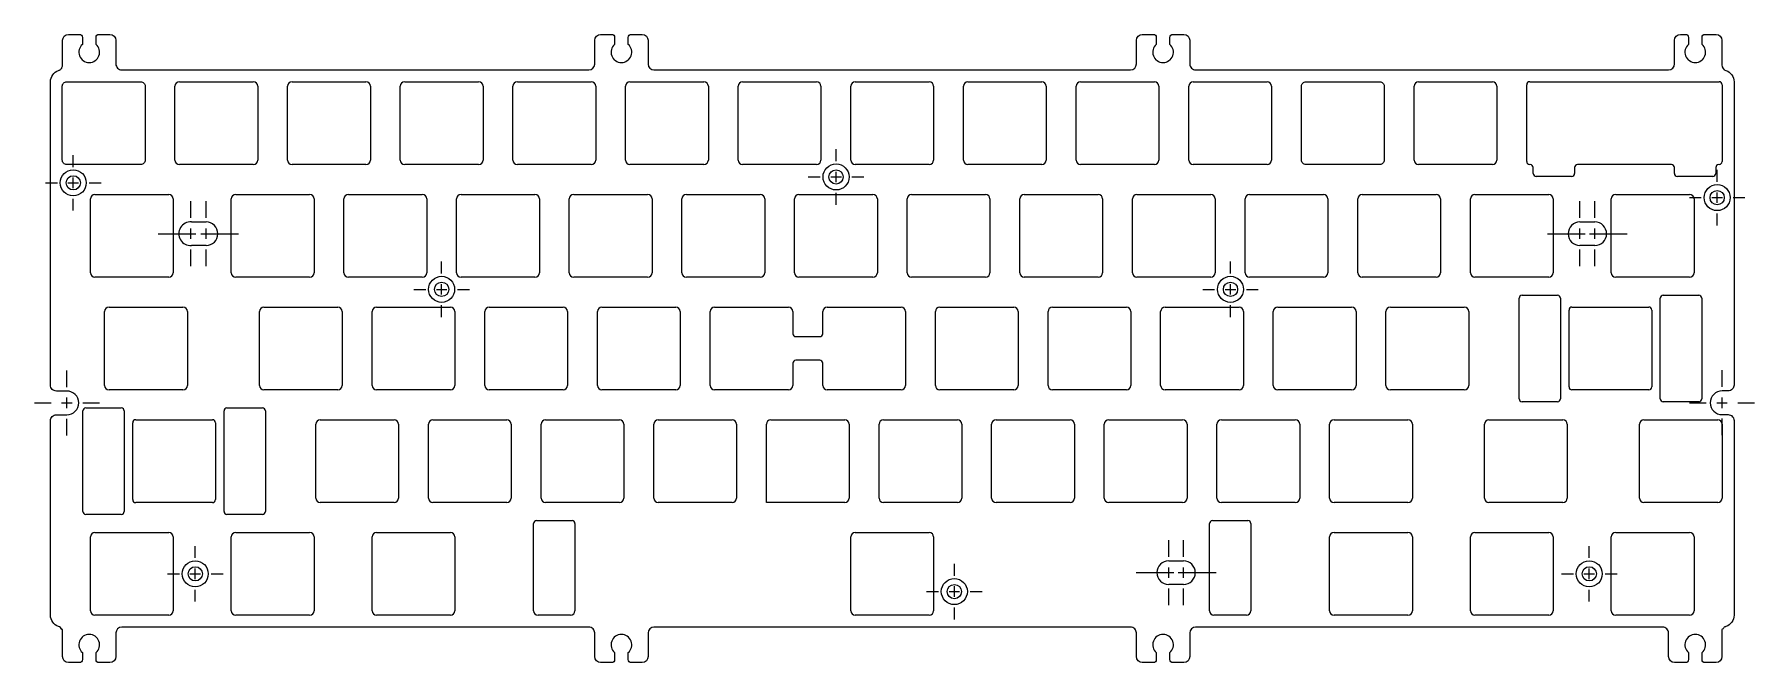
# Model space of a CAD drawing. Header units: millimetres. Extents: x 1085 to 1375, y 152 to 258.
import ezdxf

# ---------------------------------------------------------------- set-up
doc = ezdxf.new("R2010")
doc.units = ezdxf.units.MM
doc.header["$LTSCALE"] = 30.734
doc.linetypes.add('CENTER2', pattern=[28.575, 19.05, -3.175, 3.175, -3.175])
doc.layers.add('Smart Centers', color=7, linetype='CENTER2', lineweight=25)
doc.layers.add('Visible', color=7, linetype='Continuous', lineweight=50)

# ---------------------------------------------------------------- blocks, each defined once
blk = doc.blocks.new('*U1')
at = {"layer": 'Smart Centers', "color": 0, "ltscale": 0.75}
for p, q in [((0, 2.68), (0, 4.7)), ((-4.7, 0), (-2.68, 0)), ((2.68, 0), (4.7, 0)), ((0, -4.7), (0, -2.68))]:
    blk.add_line(p, q, dxfattribs=at)
at = {"layer": 'Smart Centers', "color": 0, "linetype": 'Continuous', "ltscale": 0.75}
for p, q in [((-0.89, 0), (0.89, 0)), ((0, -0.89), (0, 0.89))]:
    blk.add_line(p, q, dxfattribs=at)
blk = doc.blocks.new('*U2')
at = {"layer": 'Smart Centers', "color": 0, "ltscale": 0.75}
for p, q in [((0, 2.68), (0, 4.7)), ((-4.7, 0), (-2.68, 0)), ((2.68, 0), (4.7, 0)), ((0, -4.7), (0, -2.68))]:
    blk.add_line(p, q, dxfattribs=at)
at = {"layer": 'Smart Centers', "color": 0, "linetype": 'Continuous', "ltscale": 0.75}
for p, q in [((-0.89, 0), (0.89, 0)), ((0, -0.89), (0, 0.89))]:
    blk.add_line(p, q, dxfattribs=at)
blk = doc.blocks.new('*U3')
at = {"layer": 'Smart Centers', "color": 0, "ltscale": 0.75}
for p, q in [((0, 2.68), (0, 4.7)), ((-4.7, 0), (-2.68, 0)), ((2.68, 0), (4.7, 0)), ((0, -4.7), (0, -2.68))]:
    blk.add_line(p, q, dxfattribs=at)
at = {"layer": 'Smart Centers', "color": 0, "linetype": 'Continuous', "ltscale": 0.75}
for p, q in [((-0.89, 0), (0.89, 0)), ((0, -0.89), (0, 0.89))]:
    blk.add_line(p, q, dxfattribs=at)
blk = doc.blocks.new('*U4')
at = {"layer": 'Smart Centers', "color": 0, "ltscale": 0.75}
for p, q in [((0, 2.68), (0, 4.7)), ((-4.7, 0), (-2.68, 0)), ((2.68, 0), (4.7, 0)), ((0, -4.7), (0, -2.68))]:
    blk.add_line(p, q, dxfattribs=at)
at = {"layer": 'Smart Centers', "color": 0, "linetype": 'Continuous', "ltscale": 0.75}
for p, q in [((-0.89, 0), (0.89, 0)), ((0, -0.89), (0, 0.89))]:
    blk.add_line(p, q, dxfattribs=at)
blk = doc.blocks.new('*U5')
at = {"layer": 'Smart Centers', "color": 0, "ltscale": 0.75}
for p, q in [((0, 2.68), (0, 4.7)), ((-4.7, 0), (-2.68, 0)), ((2.68, 0), (4.7, 0)), ((0, -4.7), (0, -2.68))]:
    blk.add_line(p, q, dxfattribs=at)
at = {"layer": 'Smart Centers', "color": 0, "linetype": 'Continuous', "ltscale": 0.75}
for p, q in [((-0.89, 0), (0.89, 0)), ((0, -0.89), (0, 0.89))]:
    blk.add_line(p, q, dxfattribs=at)
blk = doc.blocks.new('*U6')
at = {"layer": 'Smart Centers', "color": 0, "ltscale": 0.75}
for p, q in [((0, 2.68), (0, 4.7)), ((-4.7, 0), (-2.68, 0)), ((2.68, 0), (4.7, 0)), ((0, -4.7), (0, -2.68))]:
    blk.add_line(p, q, dxfattribs=at)
at = {"layer": 'Smart Centers', "color": 0, "linetype": 'Continuous', "ltscale": 0.75}
for p, q in [((-0.89, 0), (0.89, 0)), ((0, -0.89), (0, 0.89))]:
    blk.add_line(p, q, dxfattribs=at)
blk = doc.blocks.new('*U7')
at = {"layer": 'Smart Centers', "color": 0, "ltscale": 0.75}
for p, q in [((0, 2.68), (0, 4.7)), ((-4.7, 0), (-2.68, 0)), ((2.68, 0), (4.7, 0)), ((0, -4.7), (0, -2.68))]:
    blk.add_line(p, q, dxfattribs=at)
at = {"layer": 'Smart Centers', "color": 0, "linetype": 'Continuous', "ltscale": 0.75}
for p, q in [((-0.89, 0), (0.89, 0)), ((0, -0.89), (0, 0.89))]:
    blk.add_line(p, q, dxfattribs=at)
blk = doc.blocks.new('*U8')
at = {"layer": 'Smart Centers', "color": 0, "ltscale": 0.75}
for p, q in [((0, 2.68), (0, 4.7)), ((-4.7, 0), (-2.68, 0)), ((2.68, 0), (4.7, 0)), ((0, -4.7), (0, -2.68))]:
    blk.add_line(p, q, dxfattribs=at)
at = {"layer": 'Smart Centers', "color": 0, "linetype": 'Continuous', "ltscale": 0.75}
for p, q in [((-0.89, 0), (0.89, 0)), ((0, -0.89), (0, 0.89))]:
    blk.add_line(p, q, dxfattribs=at)
blk = doc.blocks.new('*U9')
at = {"layer": 'Smart Centers', "color": 0, "ltscale": 0.75}
for p, q in [((0, 2.68), (0, 5.5)), ((-5.5, 0), (-2.68, 0)), ((2.68, 0), (5.5, 0)), ((0, -5.5), (0, -2.68))]:
    blk.add_line(p, q, dxfattribs=at)
at = {"layer": 'Smart Centers', "color": 0, "linetype": 'Continuous', "ltscale": 0.75}
for p, q in [((-0.89, 0), (0.89, 0)), ((0, -0.89), (0, 0.89))]:
    blk.add_line(p, q, dxfattribs=at)
blk = doc.blocks.new('*U10')
at = {"layer": 'Smart Centers', "color": 0, "ltscale": 0.75}
for p, q in [((0, 2.68), (0, 5.5)), ((-5.5, 0), (-2.68, 0)), ((2.68, 0), (5.5, 0)), ((0, -5.5), (0, -2.68))]:
    blk.add_line(p, q, dxfattribs=at)
at = {"layer": 'Smart Centers', "color": 0, "linetype": 'Continuous', "ltscale": 0.75}
for p, q in [((-0.89, 0), (0.89, 0)), ((0, -0.89), (0, 0.89))]:
    blk.add_line(p, q, dxfattribs=at)
blk = doc.blocks.new('*U11')
at = {"layer": 'Smart Centers', "color": 0, "ltscale": 0.75}
for p, q in [((0, 2.68), (0, 5.5)), ((-5.5, 0), (-2.68, 0)), ((2.68, 0), (5.5, 0)), ((0, -5.5), (0, -2.68))]:
    blk.add_line(p, q, dxfattribs=at)
at = {"layer": 'Smart Centers', "color": 0, "linetype": 'Continuous', "ltscale": 0.75}
for p, q in [((-0.89, 0), (0.89, 0)), ((0, -0.89), (0, 0.89))]:
    blk.add_line(p, q, dxfattribs=at)
blk = doc.blocks.new('*U12')
at = {"layer": 'Smart Centers', "color": 0, "ltscale": 0.75}
for p, q in [((0, 2.68), (0, 5.5)), ((-5.5, 0), (-2.68, 0)), ((2.68, 0), (5.5, 0)), ((0, -5.5), (0, -2.68))]:
    blk.add_line(p, q, dxfattribs=at)
at = {"layer": 'Smart Centers', "color": 0, "linetype": 'Continuous', "ltscale": 0.75}
for p, q in [((-0.89, 0), (0.89, 0)), ((0, -0.89), (0, 0.89))]:
    blk.add_line(p, q, dxfattribs=at)
blk = doc.blocks.new('*U13')
at = {"layer": 'Smart Centers', "color": 0, "ltscale": 0.75}
for p, q in [((0, 2.68), (0, 5.5)), ((-5.5, 0), (-2.68, 0)), ((2.68, 0), (5.5, 0)), ((0, -5.5), (0, -2.68))]:
    blk.add_line(p, q, dxfattribs=at)
at = {"layer": 'Smart Centers', "color": 0, "linetype": 'Continuous', "ltscale": 0.75}
for p, q in [((-0.89, 0), (0.89, 0)), ((0, -0.89), (0, 0.89))]:
    blk.add_line(p, q, dxfattribs=at)
blk = doc.blocks.new('*U14')
at = {"layer": 'Smart Centers', "color": 0, "ltscale": 0.75}
for p, q in [((0, 2.68), (0, 5.5)), ((-5.5, 0), (-2.68, 0)), ((2.68, 0), (5.5, 0)), ((0, -5.5), (0, -2.68))]:
    blk.add_line(p, q, dxfattribs=at)
at = {"layer": 'Smart Centers', "color": 0, "linetype": 'Continuous', "ltscale": 0.75}
for p, q in [((-0.89, 0), (0.89, 0)), ((0, -0.89), (0, 0.89))]:
    blk.add_line(p, q, dxfattribs=at)
blk = doc.blocks.new('*U15')
at = {"layer": 'Smart Centers', "color": 0, "ltscale": 0.75}
for p, q in [((0, 2.68), (0, 5.5)), ((-5.5, 0), (-2.68, 0)), ((2.68, 0), (5.5, 0)), ((0, -5.5), (0, -2.68))]:
    blk.add_line(p, q, dxfattribs=at)
at = {"layer": 'Smart Centers', "color": 0, "linetype": 'Continuous', "ltscale": 0.75}
for p, q in [((-0.89, 0), (0.89, 0)), ((0, -0.89), (0, 0.89))]:
    blk.add_line(p, q, dxfattribs=at)
blk = doc.blocks.new('*U16')
at = {"layer": 'Smart Centers', "color": 0, "ltscale": 0.75}
for p, q in [((0, 2.68), (0, 5.5)), ((-5.5, 0), (-2.68, 0)), ((2.68, 0), (5.5, 0)), ((0, -5.5), (0, -2.68))]:
    blk.add_line(p, q, dxfattribs=at)
at = {"layer": 'Smart Centers', "color": 0, "linetype": 'Continuous', "ltscale": 0.75}
for p, q in [((-0.89, 0), (0.89, 0)), ((0, -0.89), (0, 0.89))]:
    blk.add_line(p, q, dxfattribs=at)

msp = doc.modelspace()

# ---------------------------------------------------------------- linework, layer by layer
at = {"color": 3}
for p, q in [((1369.25, 179.35), (1356.75, 179.35)), ((1364.49, 160.3), (1351.99, 160.3))]:
    msp.add_line(p, q, dxfattribs=at)
at = {"layer": 'Visible', "color": 3, "lineweight": -3}
for p, q in [((1109.1, 250.5), (1121.6, 250.5)), ((1128.15, 250.5), (1140.65, 250.5)), ((1147.2, 250.5), (1159.7, 250.5)), ((1166.25, 250.5), (1178.75, 250.5)), ((1185.3, 250.5), (1197.8, 250.5)), ((1204.35, 250.5), (1216.85, 250.5)), ((1223.4, 250.5), (1235.9, 250.5)), ((1242.45, 250.5), (1254.95, 250.5)), ((1261.5, 250.5), (1274, 250.5)), ((1280.55, 250.5), (1293.05, 250.5)), ((1318.65, 250.5), (1331.15, 250.5)), ((1337.45, 250.5), (1369.5, 250.5)), ((1108.35, 237.25), (1108.35, 249.75)), ((1122.35, 249.75), (1122.35, 237.25)), ((1127.4, 237.25), (1127.4, 249.75)), ((1141.4, 249.75), (1141.4, 237.25)), ((1146.45, 237.25), (1146.45, 249.75)), ((1160.45, 249.75), (1160.45, 237.25)), ((1165.5, 237.25), (1165.5, 249.75)), ((1179.5, 249.75), (1179.5, 237.25)), ((1184.55, 237.25), (1184.55, 249.75)), ((1198.55, 249.75), (1198.55, 237.25)), ((1203.6, 237.25), (1203.6, 249.75)), ((1217.6, 249.75), (1217.6, 237.25)), ((1222.65, 237.25), (1222.65, 249.75)), ((1236.65, 249.75), (1236.65, 237.25)), ((1241.7, 237.25), (1241.7, 249.75)), ((1255.7, 249.75), (1255.7, 237.25)), ((1260.75, 237.25), (1260.75, 249.75)), ((1274.75, 249.75), (1274.75, 237.25)), ((1279.8, 237.25), (1279.8, 249.75)), ((1293.8, 249.75), (1293.8, 237.25)), ((1317.9, 237.25), (1317.9, 249.75)), ((1331.9, 249.75), (1331.9, 237.25)), ((1336.95, 237), (1336.95, 250)), ((1370, 250), (1370, 237)), ((1121.6, 236.5), (1109.1, 236.5)), ((1140.65, 236.5), (1128.15, 236.5)), ((1159.7, 236.5), (1147.2, 236.5)), ((1178.75, 236.5), (1166.25, 236.5)), ((1197.8, 236.5), (1185.3, 236.5)), ((1216.85, 236.5), (1204.35, 236.5)), ((1235.9, 236.5), (1223.4, 236.5)), ((1254.95, 236.5), (1242.45, 236.5)), ((1274, 236.5), (1261.5, 236.5)), ((1293.05, 236.5), (1280.55, 236.5)), ((1331.15, 236.5), (1318.65, 236.5)), ((1337.54, 236.5), (1337.45, 236.5)), ((1338.04, 235), (1338.04, 236)), ((1345.04, 236), (1345.04, 235)), ((1361.42, 236.5), (1345.54, 236.5)), ((1361.92, 235), (1361.92, 236)), ((1368.92, 236), (1368.92, 235)), ((1369.5, 236.5), (1369.42, 236.5)), ((1344.54, 234.5), (1338.54, 234.5)), ((1368.42, 234.5), (1362.42, 234.5)), ((1094.06, 218.2), (1094.06, 230.7)), ((1094.81, 231.45), (1107.31, 231.45)), ((1108.06, 230.7), (1108.06, 218.2)), ((1117.88, 218.2), (1117.88, 230.7)), ((1118.63, 231.45), (1131.13, 231.45)), ((1131.88, 230.7), (1131.88, 218.2)), ((1136.93, 218.2), (1136.93, 230.7)), ((1137.68, 231.45), (1150.18, 231.45)), ((1150.93, 230.7), (1150.93, 218.2)), ((1155.98, 218.2), (1155.98, 230.7)), ((1156.73, 231.45), (1169.23, 231.45)), ((1169.98, 230.7), (1169.98, 218.2)), ((1175.03, 218.2), (1175.03, 230.7)), ((1175.78, 231.45), (1188.28, 231.45)), ((1189.03, 230.7), (1189.03, 218.2)), ((1194.08, 218.2), (1194.08, 230.7)), ((1194.83, 231.45), (1207.33, 231.45)), ((1208.08, 230.7), (1208.08, 218.2)), ((1213.13, 218.2), (1213.13, 230.7)), ((1213.88, 231.45), (1226.38, 231.45)), ((1227.13, 230.7), (1227.13, 218.2)), ((1232.18, 218.2), (1232.18, 230.7)), ((1232.93, 231.45), (1245.43, 231.45)), ((1246.18, 230.7), (1246.18, 218.2)), ((1251.23, 218.2), (1251.23, 230.7)), ((1251.98, 231.45), (1264.48, 231.45)), ((1265.23, 230.7), (1265.23, 218.2)), ((1270.28, 218.2), (1270.28, 230.7)), ((1271.03, 231.45), (1283.53, 231.45)), ((1284.28, 230.7), (1284.28, 218.2)), ((1289.33, 218.2), (1289.33, 230.7)), ((1290.08, 231.45), (1302.58, 231.45)), ((1303.33, 230.7), (1303.33, 218.2)), ((1308.38, 218.2), (1308.38, 230.7)), ((1309.13, 231.45), (1321.63, 231.45)), ((1322.38, 230.7), (1322.38, 218.2)), ((1327.43, 218.2), (1327.43, 230.7)), ((1328.18, 231.45), (1340.68, 231.45)), ((1341.43, 230.7), (1341.43, 218.2)), ((1351.24, 218.2), (1351.24, 230.7)), ((1351.99, 231.45), (1364.49, 231.45)), ((1365.24, 230.7), (1365.24, 218.2)), ((1111.13, 226.8), (1113.6, 226.8)), ((1345.95, 226.8), (1348.45, 226.8)), ((1113.6, 222.8), (1111.13, 222.8)), ((1348.45, 222.8), (1345.95, 222.8)), ((1107.31, 217.45), (1094.81, 217.45)), ((1131.13, 217.45), (1118.63, 217.45)), ((1150.18, 217.45), (1137.68, 217.45)), ((1169.23, 217.45), (1156.73, 217.45)), ((1188.28, 217.45), (1175.78, 217.45)), ((1207.33, 217.45), (1194.83, 217.45)), ((1226.38, 217.45), (1213.88, 217.45)), ((1245.43, 217.45), (1232.93, 217.45)), ((1264.48, 217.45), (1251.98, 217.45)), ((1283.53, 217.45), (1271.03, 217.45)), ((1302.58, 217.45), (1290.08, 217.45)), ((1321.63, 217.45), (1309.13, 217.45)), ((1340.68, 217.45), (1328.18, 217.45)), ((1364.49, 217.45), (1351.99, 217.45)), ((1097.2, 212.4), (1109.7, 212.4)), ((1123.39, 212.4), (1135.89, 212.4)), ((1142.44, 212.4), (1154.94, 212.4)), ((1161.49, 212.4), (1173.99, 212.4)), ((1180.54, 212.4), (1193.04, 212.4)), ((1199.59, 212.4), (1212.09, 212.4)), ((1218.64, 212.4), (1231.14, 212.4)), ((1237.69, 212.4), (1250.19, 212.4)), ((1256.74, 212.4), (1269.24, 212.4)), ((1275.79, 212.4), (1288.29, 212.4)), ((1294.84, 212.4), (1307.34, 212.4)), ((1313.89, 212.4), (1326.39, 212.4)), ((1335.66, 196.9), (1335.66, 213.9)), ((1336.16, 214.4), (1342.16, 214.4)), ((1342.66, 213.9), (1342.66, 196.9)), ((1344.6, 212.4), (1357.6, 212.4)), ((1359.53, 196.9), (1359.53, 213.9)), ((1360.03, 214.4), (1366.03, 214.4)), ((1366.53, 213.9), (1366.53, 196.9)), ((1096.45, 199.15), (1096.45, 211.65)), ((1110.45, 211.65), (1110.45, 199.15)), ((1122.64, 199.15), (1122.64, 211.65)), ((1136.64, 211.65), (1136.64, 199.15)), ((1141.69, 199.15), (1141.69, 211.65)), ((1155.69, 211.65), (1155.69, 199.15)), ((1160.74, 199.15), (1160.74, 211.65)), ((1174.74, 211.65), (1174.74, 199.15)), ((1179.79, 199.15), (1179.79, 211.65)), ((1193.79, 211.65), (1193.79, 199.15)), ((1198.84, 199.15), (1198.84, 211.65)), ((1212.84, 211.65), (1212.84, 207.9)), ((1217.89, 207.9), (1217.89, 211.65)), ((1231.89, 211.65), (1231.89, 199.15)), ((1236.94, 199.15), (1236.94, 211.65)), ((1250.94, 211.65), (1250.94, 199.15)), ((1255.99, 199.15), (1255.99, 211.65)), ((1269.99, 211.65), (1269.99, 199.15)), ((1275.04, 199.15), (1275.04, 211.65)), ((1289.04, 211.65), (1289.04, 199.15)), ((1294.09, 199.15), (1294.09, 211.65)), ((1308.09, 211.65), (1308.09, 199.15)), ((1313.14, 199.15), (1313.14, 211.65)), ((1327.14, 211.65), (1327.14, 199.15)), ((1344.1, 198.9), (1344.1, 211.9)), ((1358.1, 211.9), (1358.1, 198.9)), ((1213.34, 207.4), (1217.39, 207.4)), ((1212.84, 202.9), (1212.84, 199.15)), ((1217.39, 203.4), (1213.34, 203.4)), ((1217.89, 199.15), (1217.89, 202.9)), ((1109.7, 198.4), (1097.2, 198.4)), ((1135.89, 198.4), (1123.39, 198.4)), ((1154.94, 198.4), (1142.44, 198.4)), ((1173.99, 198.4), (1161.49, 198.4)), ((1193.04, 198.4), (1180.54, 198.4)), ((1212.09, 198.4), (1199.59, 198.4)), ((1231.14, 198.4), (1218.64, 198.4)), ((1250.19, 198.4), (1237.69, 198.4)), ((1269.24, 198.4), (1256.74, 198.4)), ((1288.29, 198.4), (1275.79, 198.4)), ((1307.34, 198.4), (1294.84, 198.4)), ((1326.39, 198.4), (1313.89, 198.4)), ((1357.6, 198.4), (1344.6, 198.4)), ((1093.27, 195.35), (1099.27, 195.35)), ((1117.15, 195.35), (1123.15, 195.35)), ((1342.16, 196.4), (1336.16, 196.4)), ((1366.03, 196.4), (1360.03, 196.4)), ((1092.77, 177.85), (1092.77, 194.85)), ((1099.77, 194.85), (1099.77, 177.85)), ((1101.21, 179.85), (1101.21, 192.85)), ((1101.71, 193.35), (1114.71, 193.35)), ((1115.21, 192.85), (1115.21, 179.85)), ((1116.65, 177.85), (1116.65, 194.85)), ((1123.65, 194.85), (1123.65, 177.85)), ((1132.16, 180.1), (1132.16, 192.6)), ((1132.91, 193.35), (1145.41, 193.35)), ((1146.16, 192.6), (1146.16, 180.1)), ((1151.21, 180.1), (1151.21, 192.6)), ((1151.96, 193.35), (1164.46, 193.35)), ((1165.21, 192.6), (1165.21, 180.1)), ((1170.26, 180.1), (1170.26, 192.6)), ((1171.01, 193.35), (1183.51, 193.35)), ((1184.26, 192.6), (1184.26, 180.1)), ((1189.31, 180.1), (1189.31, 192.6)), ((1190.06, 193.35), (1202.56, 193.35)), ((1203.31, 192.6), (1203.31, 180.1)), ((1208.36, 179.35), (1208.36, 192.6)), ((1209.11, 193.35), (1221.61, 193.35)), ((1222.36, 192.6), (1222.36, 180.1)), ((1227.41, 180.1), (1227.41, 192.6)), ((1228.16, 193.35), (1240.66, 193.35)), ((1241.41, 192.6), (1241.41, 180.1)), ((1246.46, 180.1), (1246.46, 192.6)), ((1247.21, 193.35), (1259.71, 193.35)), ((1260.46, 192.6), (1260.46, 180.1)), ((1265.51, 180.1), (1265.51, 192.6)), ((1266.26, 193.35), (1278.76, 193.35)), ((1279.51, 192.6), (1279.51, 180.1)), ((1284.56, 180.1), (1284.56, 192.6)), ((1285.31, 193.35), (1297.81, 193.35)), ((1298.56, 192.6), (1298.56, 180.1)), ((1303.61, 180.1), (1303.61, 192.6)), ((1304.36, 193.35), (1316.86, 193.35)), ((1317.61, 192.6), (1317.61, 180.1)), ((1329.81, 180.1), (1329.81, 192.6)), ((1330.56, 193.35), (1343.06, 193.35)), ((1343.81, 192.6), (1343.81, 180.1)), ((1356, 180.1), (1356, 192.6)), ((1356.75, 193.35), (1369.25, 193.35)), ((1370, 192.6), (1370, 180.1)), ((1114.71, 179.35), (1101.71, 179.35)), ((1145.41, 179.35), (1132.91, 179.35)), ((1164.46, 179.35), (1151.96, 179.35)), ((1183.51, 179.35), (1171.01, 179.35)), ((1202.56, 179.35), (1190.06, 179.35)), ((1221.61, 179.35), (1208.36, 179.35)), ((1240.66, 179.35), (1228.16, 179.35)), ((1259.71, 179.35), (1247.21, 179.35)), ((1278.76, 179.35), (1266.26, 179.35)), ((1297.81, 179.35), (1285.31, 179.35)), ((1316.86, 179.35), (1304.36, 179.35)), ((1343.06, 179.35), (1330.56, 179.35)), ((1369.25, 179.35), (1356.75, 179.35)), ((1099.27, 177.35), (1093.27, 177.35)), ((1123.15, 177.35), (1117.15, 177.35)), ((1169, 161.05), (1169, 175.8)), ((1169.5, 176.3), (1175.5, 176.3)), ((1176, 175.8), (1176, 161.05)), ((1283.3, 161.05), (1283.3, 175.8)), ((1283.8, 176.3), (1289.8, 176.3)), ((1290.3, 175.8), (1290.3, 161.05)), ((1094.06, 161.05), (1094.06, 173.55)), ((1094.81, 174.3), (1107.31, 174.3)), ((1108.06, 173.55), (1108.06, 161.05)), ((1117.88, 161.05), (1117.88, 173.55)), ((1118.63, 174.3), (1131.13, 174.3)), ((1131.88, 173.55), (1131.88, 161.05)), ((1141.69, 161.05), (1141.69, 173.55)), ((1142.44, 174.3), (1154.94, 174.3)), ((1155.69, 173.55), (1155.69, 161.05)), ((1222.65, 161.05), (1222.65, 173.55)), ((1223.4, 174.3), (1235.9, 174.3)), ((1236.65, 173.55), (1236.65, 161.05)), ((1303.61, 161.05), (1303.61, 173.55)), ((1304.36, 174.3), (1316.86, 174.3)), ((1317.61, 173.55), (1317.61, 161.05)), ((1327.43, 161.05), (1327.43, 173.55)), ((1328.18, 174.3), (1340.68, 174.3)), ((1341.43, 173.55), (1341.43, 161.05)), ((1351.24, 161.05), (1351.24, 173.55)), ((1351.99, 174.3), (1364.49, 174.3)), ((1365.24, 173.55), (1365.24, 161.05)), ((1276.4, 169.5), (1278.9, 169.5)), ((1278.9, 165.5), (1276.4, 165.5)), ((1107.31, 160.3), (1094.81, 160.3)), ((1131.13, 160.3), (1118.63, 160.3)), ((1154.94, 160.3), (1142.44, 160.3)), ((1175.25, 160.3), (1169.75, 160.3)), ((1235.9, 160.3), (1223.4, 160.3)), ((1289.55, 160.3), (1284.05, 160.3)), ((1316.86, 160.3), (1304.36, 160.3)), ((1340.68, 160.3), (1328.18, 160.3)), ((1364.49, 160.3), (1351.99, 160.3))]:
    msp.add_line(p, q, dxfattribs=at)
msp.add_lwpolyline([(1372, 199.22, -0.414214), (1371, 198.22), (1369.98, 198.22, 1), (1369.98, 194.22), (1371, 194.22, -0.414214), (1372, 193.22), (1372, 160.3, -0.321709), (1370.64, 158.4, 0.052541), (1370.45, 158.32, 0.05211), (1370.28, 158.19, 0.046476), (1370.16, 158.05, 0.04681), (1370.06, 157.9), (1369.96, 157.9), (1369.96, 153.3, -0.414204), (1368.96, 152.3), (1367.1, 152.3, -0.414217), (1366.6, 152.8), (1366.6, 153.98, 2.668783), (1364.3, 153.98), (1364.3, 152.8, -0.414207), (1363.8, 152.3), (1361.94, 152.3, -0.414211), (1360.94, 153.3), (1360.94, 157.3, 0.414214), (1359.94, 158.3), (1280.96, 158.3, 0.414212), (1279.96, 157.3), (1279.96, 153.3, -0.414204), (1278.96, 152.3), (1277.1, 152.3, -0.414217), (1276.6, 152.8), (1276.6, 153.98, 2.668783), (1274.3, 153.98), (1274.3, 152.8, -0.414207), (1273.8, 152.3), (1271.94, 152.3, -0.414211), (1270.94, 153.3), (1270.94, 157.3, 0.414214), (1269.94, 158.3), (1189.36, 158.3, 0.414212), (1188.36, 157.3), (1188.36, 153.3, -0.414209), (1187.36, 152.3), (1185.5, 152.3, -0.414209), (1185, 152.8), (1185, 153.98, 2.668783), (1182.7, 153.98), (1182.7, 152.8, -0.414215), (1182.2, 152.3), (1180.34, 152.3, -0.414206), (1179.34, 153.3), (1179.34, 157.3, 0.414214), (1178.34, 158.3), (1099.36, 158.3, 0.414212), (1098.36, 157.3), (1098.36, 153.3, -0.414209), (1097.36, 152.3), (1095.5, 152.3, -0.414209), (1095, 152.8), (1095, 153.98, 2.668783), (1092.7, 153.98), (1092.7, 152.8, -0.414215), (1092.2, 152.3), (1090.34, 152.3, -0.414206), (1089.34, 153.3), (1089.34, 157.9), (1089.24, 157.9, 0.199321), (1088.66, 158.4, -0.321711), (1087.3, 160.3), (1087.3, 193.2, -0.414214), (1088.3, 194.2), (1090.08, 194.2, 1), (1090.08, 198.2), (1088.3, 198.2, -0.414214), (1087.3, 199.2), (1087.3, 249.08), (1087.3, 250.5, -0.321709), (1088.66, 252.39, 0.052541), (1088.85, 252.48, 0.05211), (1089.02, 252.6, 0.046312), (1089.14, 252.74, 0.046641), (1089.24, 252.9, 0.114304), (1089.34, 253.34), (1089.34, 257.5, -0.414204), (1090.34, 258.5), (1092.2, 258.5, -0.414217), (1092.7, 258), (1092.7, 256.82, 2.668783), (1095, 256.82), (1095, 258, -0.414207), (1095.5, 258.5), (1097.36, 258.5, -0.414211), (1098.36, 257.5), (1098.36, 253.5, 0.414214), (1099.36, 252.5), (1178.34, 252.5, 0.406834), (1179.34, 253.47), (1179.34, 257.5, -0.414207), (1180.34, 258.5), (1182.2, 258.5, -0.414217), (1182.7, 258), (1182.7, 256.82, 2.668783), (1185, 256.82), (1185, 258, -0.414207), (1185.5, 258.5), (1187.36, 258.5, -0.414211), (1188.36, 257.5), (1188.36, 253.47, 0.407132), (1189.36, 252.5), (1269.94, 252.5, 0.414212), (1270.94, 253.5), (1270.94, 257.5, -0.414209), (1271.94, 258.5), (1273.8, 258.5, -0.414209), (1274.3, 258), (1274.3, 256.82, 2.668783), (1276.6, 256.82), (1276.6, 258, -0.414215), (1277.1, 258.5), (1278.96, 258.5, -0.414206), (1279.96, 257.5), (1279.96, 253.5, 0.414214), (1280.96, 252.5), (1360.94, 252.5, 0.414212), (1361.94, 253.5), (1361.94, 257.5, -0.414211), (1362.94, 258.5), (1363.8, 258.5, -0.414209), (1364.3, 258), (1364.3, 256.82, 2.668783), (1366.6, 256.82), (1366.6, 258, -0.414215), (1367.1, 258.5), (1368.96, 258.5, -0.414206), (1369.96, 257.5), (1369.96, 253.34, 0.321712), (1370.64, 252.39, -0.321711), (1372, 250.5), (1372, 199.14)], format="xyb", dxfattribs=at)
at = {"layer": 'Visible', "color": 3, "lineweight": -3, "flags": 128}
msp.add_lwpolyline([(1089.3, 249.75, -0.414214), (1090.05, 250.5), (1102.55, 250.5, -0.414214), (1103.3, 249.75), (1103.3, 237.25, -0.414214), (1102.55, 236.5), (1090.05, 236.5, -0.414214), (1089.3, 237.25)], format="xyb", close=True, dxfattribs=at)
at = {"layer": 'Visible', "color": 3, "lineweight": -3}
msp.add_lwpolyline([(1299.6, 236.5, -0.414214), (1298.85, 237.25), (1298.85, 249.75, -0.414214), (1299.6, 250.5), (1312.1, 250.5, -0.414214), (1312.85, 249.75), (1312.85, 237.25, -0.414214), (1312.1, 236.5)], format="xyb", close=True, dxfattribs=at)
for centre, radius in [((1220.15, 234.4), 2.2), ((1091.15, 233.4), 2.2), ((1091.15, 233.4), 1.2), ((1220.15, 234.4), 1.2), ((1369.15, 230.9), 2.2), ((1369.15, 230.9), 1.2), ((1153.45, 215.4), 2.2), ((1153.45, 215.4), 1.2), ((1286.85, 215.4), 2.2), ((1286.85, 215.4), 1.2), ((1111.78, 167.3), 2.2), ((1347.52, 167.3), 2.2), ((1111.78, 167.3), 1.2), ((1240.15, 164.3), 2.2), ((1347.52, 167.3), 1.2), ((1240.15, 164.3), 1.2)]:
    msp.add_circle(centre, radius, dxfattribs=at)
for centre, radius, start, end in [((1109.1, 249.75), 0.75, 90, 180), ((1121.6, 249.75), 0.75, 0, 90), ((1128.15, 249.75), 0.75, 90, 180), ((1140.65, 249.75), 0.75, 0, 90), ((1147.2, 249.75), 0.75, 90, 180), ((1159.7, 249.75), 0.75, 0, 90), ((1166.25, 249.75), 0.75, 90, 180), ((1178.75, 249.75), 0.75, 0, 90), ((1185.3, 249.75), 0.75, 90, 180), ((1197.8, 249.75), 0.75, 0, 90), ((1204.35, 249.75), 0.75, 90, 180), ((1216.85, 249.75), 0.75, 0, 90), ((1223.4, 249.75), 0.75, 90, 180), ((1235.9, 249.75), 0.75, 0, 90), ((1242.45, 249.75), 0.75, 90, 180), ((1254.95, 249.75), 0.75, 0, 90), ((1261.5, 249.75), 0.75, 90, 180), ((1274, 249.75), 0.75, 0, 90), ((1280.55, 249.75), 0.75, 90, 180), ((1293.05, 249.75), 0.75, 0, 90), ((1318.65, 249.75), 0.75, 90, 180), ((1331.15, 249.75), 0.75, 0, 90), ((1337.45, 250), 0.5, 90, 180), ((1369.5, 250), 0.5, 0, 90), ((1109.1, 237.25), 0.75, 180, 270), ((1121.6, 237.25), 0.75, 270, 0), ((1128.15, 237.25), 0.75, 180, 270), ((1140.65, 237.25), 0.75, 270, 0), ((1147.2, 237.25), 0.75, 180, 270), ((1159.7, 237.25), 0.75, 270, 0), ((1166.25, 237.25), 0.75, 180, 270), ((1178.75, 237.25), 0.75, 270, 0), ((1185.3, 237.25), 0.75, 180, 270), ((1197.8, 237.25), 0.75, 270, 0), ((1204.35, 237.25), 0.75, 180, 270), ((1216.85, 237.25), 0.75, 270, 0), ((1223.4, 237.25), 0.75, 180, 270), ((1235.9, 237.25), 0.75, 270, 0), ((1242.45, 237.25), 0.75, 180, 270), ((1254.95, 237.25), 0.75, 270, 0), ((1261.5, 237.25), 0.75, 180, 270), ((1274, 237.25), 0.75, 270, 0), ((1280.55, 237.25), 0.75, 180, 270), ((1293.05, 237.25), 0.75, 270, 0), ((1318.65, 237.25), 0.75, 180, 270), ((1331.15, 237.25), 0.75, 270, 0), ((1337.45, 237), 0.5, 180, 270), ((1337.54, 236), 0.5, 0, 90), ((1345.54, 236), 0.5, 90, 180), ((1361.42, 236), 0.5, 0, 90), ((1369.42, 236), 0.5, 90, 180), ((1369.5, 237), 0.5, 270, 0), ((1338.54, 235), 0.5, 180, 270), ((1344.54, 235), 0.5, 270, 0), ((1362.42, 235), 0.5, 180, 270), ((1368.42, 235), 0.5, 270, 0), ((1094.81, 230.7), 0.75, 90, 180), ((1107.31, 230.7), 0.75, 0, 90), ((1118.63, 230.7), 0.75, 90, 180), ((1131.13, 230.7), 0.75, 0, 90), ((1137.68, 230.7), 0.75, 90, 180), ((1150.18, 230.7), 0.75, 0, 90), ((1156.73, 230.7), 0.75, 90, 180), ((1169.23, 230.7), 0.75, 0, 90), ((1175.78, 230.7), 0.75, 90, 180), ((1188.28, 230.7), 0.75, 0, 90), ((1194.83, 230.7), 0.75, 90, 180), ((1207.33, 230.7), 0.75, 0, 90), ((1213.88, 230.7), 0.75, 90, 180), ((1226.38, 230.7), 0.75, 0, 90), ((1232.93, 230.7), 0.75, 90, 180), ((1245.43, 230.7), 0.75, 0, 90), ((1251.98, 230.7), 0.75, 90, 180), ((1264.48, 230.7), 0.75, 0, 90), ((1271.03, 230.7), 0.75, 90, 180), ((1283.53, 230.7), 0.75, 0, 90), ((1290.08, 230.7), 0.75, 90, 180), ((1302.58, 230.7), 0.75, 0, 90), ((1309.13, 230.7), 0.75, 90, 180), ((1321.63, 230.7), 0.75, 0, 90), ((1328.18, 230.7), 0.75, 90, 180), ((1340.68, 230.7), 0.75, 0, 90), ((1351.99, 230.7), 0.75, 90, 180), ((1364.49, 230.7), 0.75, 0, 90), ((1111.01, 224.8), 2, 86.6004, 273.3996), ((1113.6, 224.8), 2, 270, 90), ((1345.95, 224.8), 2, 90, 270), ((1348.45, 224.8), 2, 270, 90), ((1094.81, 218.2), 0.75, 180, 270), ((1107.31, 218.2), 0.75, 270, 0), ((1118.63, 218.2), 0.75, 180, 270), ((1131.13, 218.2), 0.75, 270, 0), ((1137.68, 218.2), 0.75, 180, 270), ((1150.18, 218.2), 0.75, 270, 0), ((1156.73, 218.2), 0.75, 180, 270), ((1169.23, 218.2), 0.75, 270, 0), ((1175.78, 218.2), 0.75, 180, 270), ((1188.28, 218.2), 0.75, 270, 0), ((1194.83, 218.2), 0.75, 180, 270), ((1207.33, 218.2), 0.75, 270, 0), ((1213.88, 218.2), 0.75, 180, 270), ((1226.38, 218.2), 0.75, 270, 0), ((1232.93, 218.2), 0.75, 180, 270), ((1245.43, 218.2), 0.75, 270, 0), ((1251.98, 218.2), 0.75, 180, 270), ((1264.48, 218.2), 0.75, 270, 0), ((1271.03, 218.2), 0.75, 180, 270), ((1283.53, 218.2), 0.75, 270, 0), ((1290.08, 218.2), 0.75, 180, 270), ((1302.58, 218.2), 0.75, 270, 0), ((1309.13, 218.2), 0.75, 180, 270), ((1321.63, 218.2), 0.75, 270, 0), ((1328.18, 218.2), 0.75, 180, 270), ((1340.68, 218.2), 0.75, 270, 0), ((1351.99, 218.2), 0.75, 180, 270), ((1364.49, 218.2), 0.75, 270, 0), ((1097.2, 211.65), 0.75, 90, 180), ((1109.7, 211.65), 0.75, 0, 90), ((1123.39, 211.65), 0.75, 90, 180), ((1135.89, 211.65), 0.75, 0, 90), ((1142.44, 211.65), 0.75, 90, 180), ((1154.94, 211.65), 0.75, 0, 90), ((1161.49, 211.65), 0.75, 90, 180), ((1173.99, 211.65), 0.75, 0, 90), ((1180.54, 211.65), 0.75, 90, 180), ((1193.04, 211.65), 0.75, 0, 90), ((1199.59, 211.65), 0.75, 90, 180), ((1212.09, 211.65), 0.75, 0, 90), ((1218.64, 211.65), 0.75, 90, 180), ((1231.14, 211.65), 0.75, 0, 90), ((1237.69, 211.65), 0.75, 90, 180), ((1250.19, 211.65), 0.75, 0, 90), ((1256.74, 211.65), 0.75, 90, 180), ((1269.24, 211.65), 0.75, 0, 90), ((1275.79, 211.65), 0.75, 90, 180), ((1288.29, 211.65), 0.75, 0, 90), ((1294.84, 211.65), 0.75, 90, 180), ((1307.34, 211.65), 0.75, 0, 90), ((1313.89, 211.65), 0.75, 90, 180), ((1326.39, 211.65), 0.75, 0, 90), ((1336.16, 213.9), 0.5, 90, 180), ((1342.16, 213.9), 0.5, 0, 90), ((1344.6, 211.9), 0.5, 90, 180), ((1357.6, 211.9), 0.5, 0, 90), ((1360.03, 213.9), 0.5, 90, 180), ((1366.03, 213.9), 0.5, 0, 90), ((1213.34, 207.9), 0.5, 180, 270), ((1217.39, 207.9), 0.5, 270, 0), ((1213.34, 202.9), 0.5, 90, 180), ((1217.39, 202.9), 0.5, 0, 90), ((1097.2, 199.15), 0.75, 180, 270), ((1109.7, 199.15), 0.75, 270, 0), ((1123.39, 199.15), 0.75, 180, 270), ((1135.89, 199.15), 0.75, 270, 0), ((1142.44, 199.15), 0.75, 180, 270), ((1154.94, 199.15), 0.75, 270, 0), ((1161.49, 199.15), 0.75, 180, 270), ((1173.99, 199.15), 0.75, 270, 0), ((1180.54, 199.15), 0.75, 180, 270), ((1193.04, 199.15), 0.75, 270, 0), ((1199.59, 199.15), 0.75, 180, 270), ((1212.09, 199.15), 0.75, 270, 0), ((1218.64, 199.15), 0.75, 180, 270), ((1231.14, 199.15), 0.75, 270, 0), ((1237.69, 199.15), 0.75, 180, 270), ((1250.19, 199.15), 0.75, 270, 0), ((1256.74, 199.15), 0.75, 180, 270), ((1269.24, 199.15), 0.75, 270, 0), ((1275.79, 199.15), 0.75, 180, 270), ((1288.29, 199.15), 0.75, 270, 0), ((1294.84, 199.15), 0.75, 180, 270), ((1307.34, 199.15), 0.75, 270, 0), ((1313.89, 199.15), 0.75, 180, 270), ((1326.39, 199.15), 0.75, 270, 0), ((1344.6, 198.9), 0.5, 180, 270), ((1357.6, 198.9), 0.5, 270, 0), ((1093.27, 194.85), 0.5, 90, 180), ((1099.27, 194.85), 0.5, 0, 90), ((1117.15, 194.85), 0.5, 90, 180), ((1123.15, 194.85), 0.5, 0, 90), ((1336.16, 196.9), 0.5, 180, 270), ((1342.16, 196.9), 0.5, 270, 0), ((1360.03, 196.9), 0.5, 180, 270), ((1366.03, 196.9), 0.5, 270, 0), ((1101.71, 192.85), 0.5, 90, 180), ((1114.71, 192.85), 0.5, 0, 90), ((1132.91, 192.6), 0.75, 90, 180), ((1145.41, 192.6), 0.75, 0, 90), ((1151.96, 192.6), 0.75, 90, 180), ((1164.46, 192.6), 0.75, 0, 90), ((1171.01, 192.6), 0.75, 90, 180), ((1183.51, 192.6), 0.75, 0, 90), ((1190.06, 192.6), 0.75, 90, 180), ((1202.56, 192.6), 0.75, 0, 90), ((1209.11, 192.6), 0.75, 90, 180), ((1221.61, 192.6), 0.75, 0, 90), ((1228.16, 192.6), 0.75, 90, 180), ((1240.66, 192.6), 0.75, 0, 90), ((1247.21, 192.6), 0.75, 90, 180), ((1259.71, 192.6), 0.75, 0, 90), ((1266.26, 192.6), 0.75, 90, 180), ((1278.76, 192.6), 0.75, 0, 90), ((1285.31, 192.6), 0.75, 90, 180), ((1297.81, 192.6), 0.75, 0, 90), ((1304.36, 192.6), 0.75, 90, 180), ((1316.86, 192.6), 0.75, 0, 90), ((1330.56, 192.6), 0.75, 90, 180), ((1343.06, 192.6), 0.75, 0, 90), ((1356.75, 192.6), 0.75, 90, 180), ((1369.25, 192.6), 0.75, 0, 90), ((1093.27, 177.85), 0.5, 180, 270), ((1099.27, 177.85), 0.5, 270, 0), ((1101.71, 179.85), 0.5, 180, 270), ((1114.71, 179.85), 0.5, 270, 0), ((1117.15, 177.85), 0.5, 180, 270), ((1123.15, 177.85), 0.5, 270, 0), ((1132.91, 180.1), 0.75, 180, 270), ((1145.41, 180.1), 0.75, 270, 0), ((1151.96, 180.1), 0.75, 180, 270), ((1164.46, 180.1), 0.75, 270, 0), ((1171.01, 180.1), 0.75, 180, 270), ((1183.51, 180.1), 0.75, 270, 0), ((1190.06, 180.1), 0.75, 180, 270), ((1202.56, 180.1), 0.75, 270, 0), ((1221.61, 180.1), 0.75, 270, 0), ((1228.16, 180.1), 0.75, 180, 270), ((1240.66, 180.1), 0.75, 270, 0), ((1247.21, 180.1), 0.75, 180, 270), ((1259.71, 180.1), 0.75, 270, 0), ((1266.26, 180.1), 0.75, 180, 270), ((1278.76, 180.1), 0.75, 270, 0), ((1285.31, 180.1), 0.75, 180, 270), ((1297.81, 180.1), 0.75, 270, 0), ((1304.36, 180.1), 0.75, 180, 270), ((1316.86, 180.1), 0.75, 270, 0), ((1330.56, 180.1), 0.75, 180, 270), ((1343.06, 180.1), 0.75, 270, 0), ((1356.75, 180.1), 0.75, 180, 270), ((1369.25, 180.1), 0.75, 270, 0), ((1169.5, 175.8), 0.5, 90, 180), ((1175.5, 175.8), 0.5, 0, 90), ((1283.8, 175.8), 0.5, 90, 180), ((1289.8, 175.8), 0.5, 0, 90), ((1094.81, 173.55), 0.75, 90, 180), ((1107.31, 173.55), 0.75, 0, 90), ((1118.63, 173.55), 0.75, 90, 180), ((1131.13, 173.55), 0.75, 0, 90), ((1142.44, 173.55), 0.75, 90, 180), ((1154.94, 173.55), 0.75, 0, 90), ((1223.4, 173.55), 0.75, 90, 180), ((1235.9, 173.55), 0.75, 0, 90), ((1304.36, 173.55), 0.75, 90, 180), ((1316.86, 173.55), 0.75, 0, 90), ((1328.18, 173.55), 0.75, 90, 180), ((1340.68, 173.55), 0.75, 0, 90), ((1351.99, 173.55), 0.75, 90, 180), ((1364.49, 173.55), 0.75, 0, 90), ((1276.4, 167.5), 2, 90, 270), ((1278.9, 167.5), 2, 270, 90), ((1094.81, 161.05), 0.75, 180, 270), ((1107.31, 161.05), 0.75, 270, 0), ((1118.63, 161.05), 0.75, 180, 270), ((1131.13, 161.05), 0.75, 270, 0), ((1142.44, 161.05), 0.75, 180, 270), ((1154.94, 161.05), 0.75, 270, 0), ((1169.75, 161.05), 0.75, 180, 270), ((1175.25, 161.05), 0.75, 270, 0), ((1223.4, 161.05), 0.75, 180, 270), ((1235.9, 161.05), 0.75, 270, 0), ((1284.05, 161.05), 0.75, 180, 270), ((1289.55, 161.05), 0.75, 270, 0), ((1304.36, 161.05), 0.75, 180, 270), ((1316.86, 161.05), 0.75, 270, 0), ((1328.18, 161.05), 0.75, 180, 270), ((1340.68, 161.05), 0.75, 270, 0), ((1351.99, 161.05), 0.75, 180, 270), ((1364.49, 161.05), 0.75, 270, 0)]:
    msp.add_arc(centre, radius, start, end, dxfattribs=at)

# ---------------------------------------------------------------- block references
at = {"layer": 'Smart Centers', "color": 3, "lineweight": -3, "ltscale": 0.75}
for name, p in [('*U4', (1220.15, 234.4)), ('*U1', (1091.15, 233.4)), ('*U7', (1369.15, 230.9)), ('*U13', (1111.01, 224.8)), ('*U14', (1113.6, 224.8)), ('*U11', (1345.95, 224.8)), ('*U12', (1348.45, 224.8)), ('*U2', (1153.45, 215.4)), ('*U8', (1286.85, 215.4)), ('*U15', (1090.08, 196.2)), ('*U16', (1369.98, 196.22)), ('*U3', (1111.78, 167.3)), ('*U9', (1276.4, 167.5)), ('*U10', (1278.9, 167.5)), ('*U6', (1347.52, 167.3)), ('*U5', (1240.15, 164.3))]:
    msp.add_blockref(name, p, dxfattribs=at)

doc.saveas('drawing.dxf')
